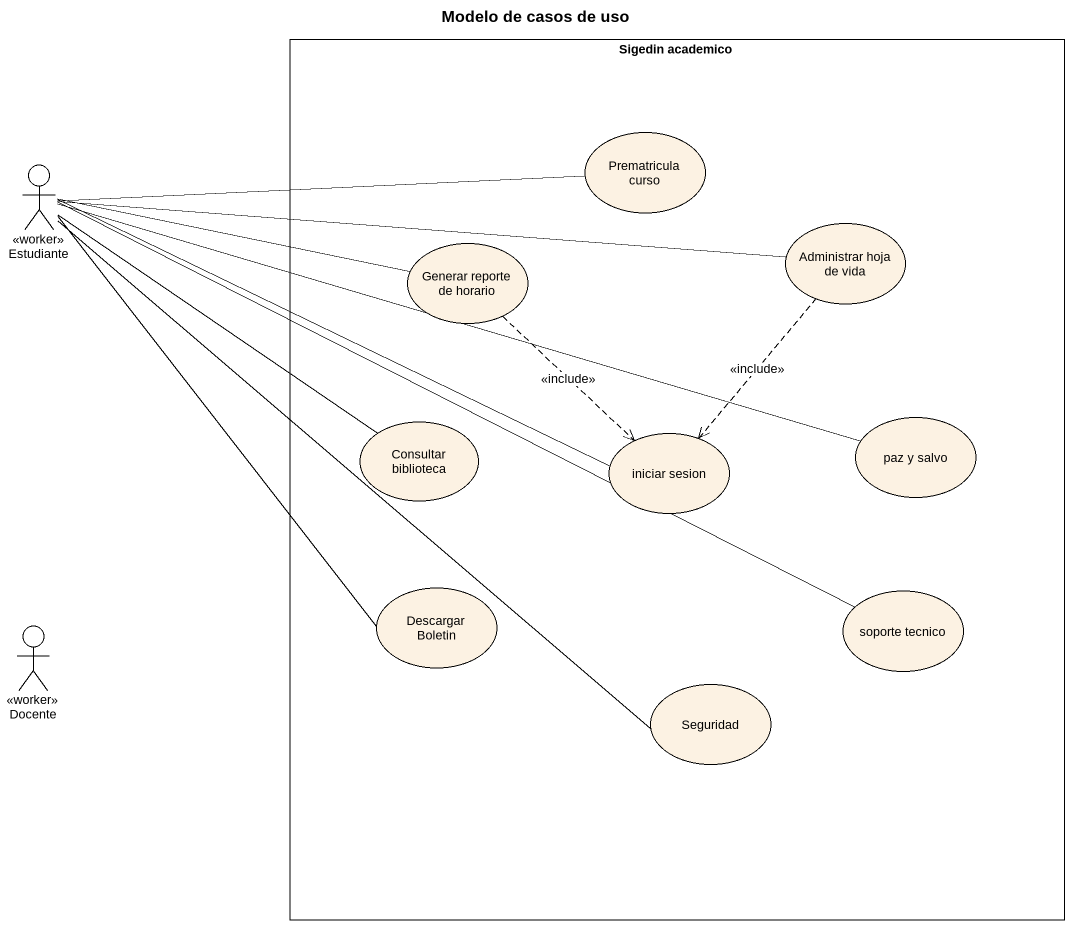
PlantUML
@startuml
title Modelo de casos de uso
rectangle "Sigedin academico" as Sigedin_academico {
  usecase "Prematricula curso" as Prematricula_curso
  usecase "Administrar hoja de vida" as Administrar_hoja_de_vida
  usecase "Generar reporte de horario" as Generar_reporte_de_horario
  usecase "Consultar biblioteca" as Consultar_biblioteca
  usecase "paz y salvo" as paz_y_salvo
  usecase "iniciar sesion" as iniciar_sesion
  usecase "Descargar Boletin" as Descargar_Boletin
  usecase "soporte tecnico" as soporte_tecnico
  usecase Seguridad
}
actor Estudiante <<worker>>
actor Docente <<worker>>
Estudiante -right- Prematricula_curso
Estudiante -right- Administrar_hoja_de_vida
Estudiante -right- Generar_reporte_de_horario
Estudiante -- Consultar_biblioteca
Estudiante -right- paz_y_salvo
Estudiante -right- iniciar_sesion
Estudiante -- Descargar_Boletin
Estudiante -right- soporte_tecnico
Estudiante -- Seguridad
Administrar_hoja_de_vida ..> iniciar_sesion : <<include>>
Generar_reporte_de_horario ..> iniciar_sesion : <<include>>
@enduml
